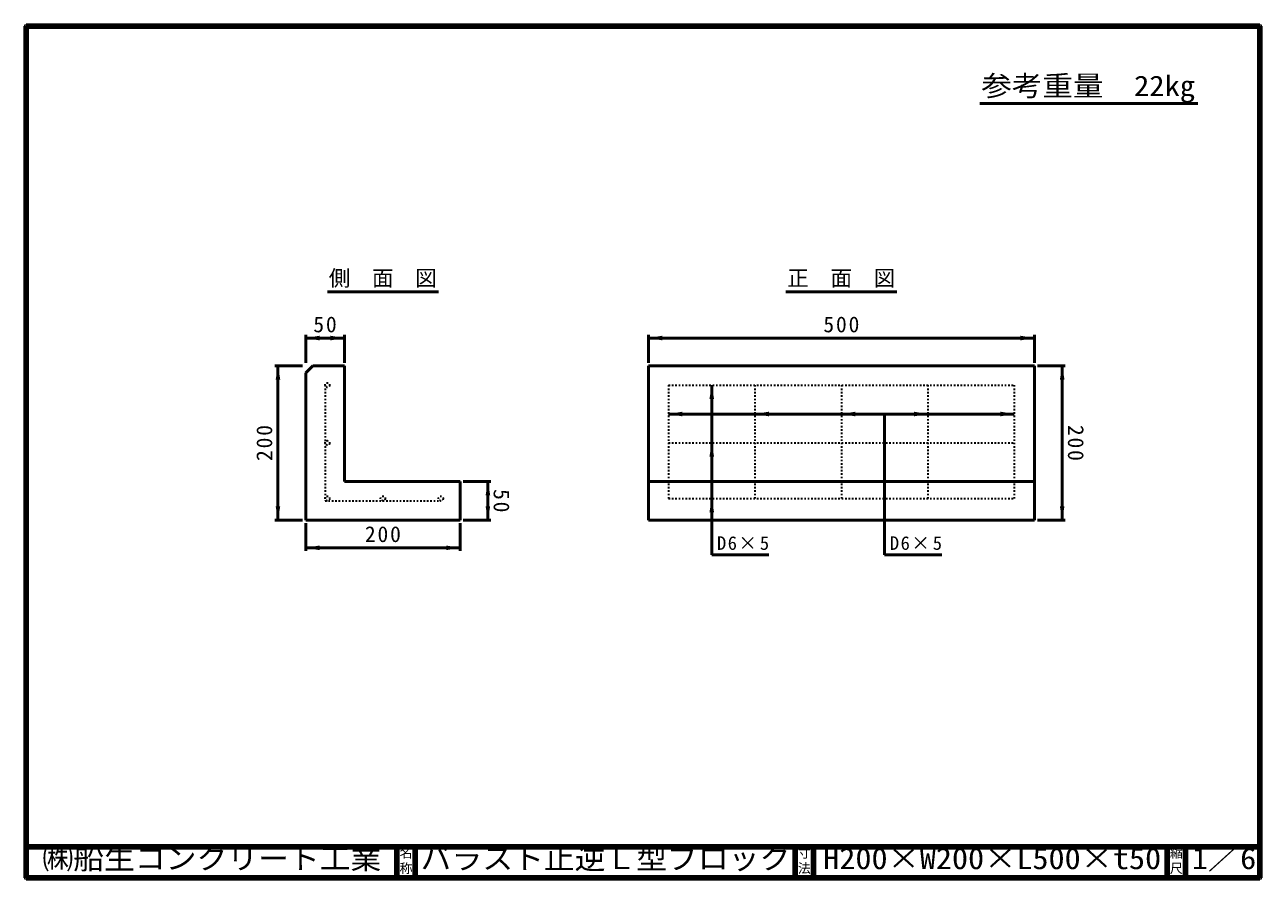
# Model space of a CAD drawing. Units: millimetres, scale not verified, with parts at other scales. Extents: x 100 to 4105, y 100 to 2870.
import ezdxf
from ezdxf.enums import TextEntityAlignment as Align

# ---------------------------------------------------------------- set-up
doc = ezdxf.new("R2010")
doc.units = ezdxf.units.MM
doc.header["$LTSCALE"] = 5
doc.linetypes.add('USER1', pattern=[2.2, 1, -1.2])
doc.layers.add('V-nasSTD', color=7, linetype='Continuous', lineweight=50)
doc.styles.add('ＭＳ ゴシック', font='')
doc.styles.get('ＭＳ ゴシック').set_extended_font_data('MS Gothic')

msp = doc.modelspace()

# ---------------------------------------------------------------- hatches: boundary and pattern name
at = {"layer": 'V-nasSTD'}
for points in [[(1055.155, 1861.86), (1010.155, 1854.36), (1055.155, 1846.86)], [(1090.155, 1846.86), (1135.155, 1854.36), (1090.155, 1861.86)], [(2165.155, 1861.86), (2120.155, 1854.36), (2165.155, 1846.86)], [(3325.155, 1846.86), (3370.155, 1854.36), (3325.155, 1861.86)], [(927.655, 1719.36), (920.155, 1764.36), (912.655, 1719.36)], [(3467.655, 1719.36), (3460.155, 1764.36), (3452.655, 1719.36)], [(2332.655, 1656.86), (2325.155, 1701.86), (2317.655, 1656.86)], [(2230.155, 1615.61), (2185.155, 1608.11), (2230.155, 1600.61)], [(2510.155, 1615.61), (2465.155, 1608.11), (2510.155, 1600.61)], [(2790.155, 1615.61), (2745.155, 1608.11), (2790.155, 1600.61)], [(2980.155, 1600.61), (3025.155, 1608.11), (2980.155, 1615.61)], [(3260.155, 1600.61), (3305.155, 1608.11), (3260.155, 1615.61)], [(2332.655, 1469.36), (2325.155, 1514.36), (2317.655, 1469.36)], [(1607.655, 1344.36), (1600.155, 1389.36), (1592.655, 1344.36)], [(2332.655, 1289.36), (2325.155, 1334.36), (2317.655, 1289.36)], [(912.655, 1309.36), (920.155, 1264.36), (927.655, 1309.36)], [(1592.655, 1309.36), (1600.155, 1264.36), (1607.655, 1309.36)], [(3452.655, 1309.36), (3460.155, 1264.36), (3467.655, 1309.36)], [(1055.155, 1181.86), (1010.155, 1174.36), (1055.155, 1166.86)], [(1465.155, 1166.86), (1510.155, 1174.36), (1465.155, 1181.86)]]:
    msp.add_hatch(color=256, dxfattribs=at).paths.add_polyline_path(points)

# ---------------------------------------------------------------- linework, layer by layer
at = {"layer": 'V-nasSTD', "lineweight": 100}
for p, q in [((105, 2865), (105, 105)), ((4100, 2865), (105, 2865)), ((4100, 105), (4100, 2865)), ((105, 205), (4100, 205)), ((1305, 205), (1305, 105)), ((1365, 205), (1365, 105)), ((2595, 205), (2595, 105)), ((2655, 205), (2655, 105)), ((3800, 205), (3800, 105)), ((3860, 205), (3860, 105)), ((105, 105), (4100, 105))]:
    msp.add_line(p, q, dxfattribs=at)
at = {"layer": 'V-nasSTD'}
for p, q in [((3194, 2615), (3900, 2615)), ((1080.655, 2004.36), (1439.655, 2004.36)), ((2565.655, 2004.36), (2924.655, 2004.36)), ((1010.155, 1864.36), (1010.155, 1774.36)), ((1135.155, 1854.36), (1010.155, 1854.36)), ((1135.155, 1864.36), (1135.155, 1774.36)), ((2120.155, 1864.36), (2120.155, 1774.36)), ((3370.155, 1854.36), (2120.155, 1854.36)), ((3370.155, 1864.36), (3370.155, 1774.36)), ((910.155, 1764.36), (1000.155, 1764.36)), ((920.155, 1764.36), (920.155, 1264.36)), ((1032.655, 1764.36), (1010.155, 1741.86)), ((1135.155, 1764.36), (1032.655, 1764.36)), ((1135.155, 1764.36), (1135.155, 1389.36)), ((2120.155, 1764.36), (2120.155, 1264.36)), ((3370.155, 1764.36), (2120.155, 1764.36)), ((3370.155, 1264.36), (3370.155, 1764.36)), ((3380.155, 1764.36), (3470.155, 1764.36)), ((3460.155, 1764.36), (3460.155, 1264.36)), ((1010.155, 1741.86), (1010.155, 1264.36)), ((2325.155, 1701.86), (2325.155, 1151.86)), ((2185.155, 1608.11), (3305.155, 1608.11)), ((2885.155, 1608.11), (2885.155, 1151.86)), ((1135.155, 1389.36), (1510.155, 1389.36)), ((1510.155, 1264.36), (1510.155, 1389.36)), ((1520.155, 1389.36), (1610.155, 1389.36)), ((1600.155, 1389.36), (1600.155, 1264.36)), ((2120.155, 1389.36), (3370.155, 1389.36)), ((910.155, 1264.36), (1000.155, 1264.36)), ((1010.155, 1264.36), (1510.155, 1264.36)), ((1010.155, 1254.36), (1010.155, 1164.36)), ((1510.155, 1254.36), (1510.155, 1164.36)), ((1520.155, 1264.36), (1610.155, 1264.36)), ((2120.155, 1264.36), (3370.155, 1264.36)), ((3380.155, 1264.36), (3470.155, 1264.36)), ((1510.155, 1174.36), (1010.155, 1174.36)), ((2325.155, 1151.86), (2510.155, 1151.86)), ((2885.155, 1151.86), (3070.155, 1151.86))]:
    msp.add_line(p, q, dxfattribs=at)
at = {"layer": 'V-nasSTD', "linetype": 'USER1', "lineweight": 35}
for p, q in [((1072.655, 1701.86), (1072.655, 1326.86)), ((2185.155, 1701.86), (2185.155, 1334.36)), ((2185.155, 1701.86), (3305.155, 1701.86)), ((2465.155, 1701.86), (2465.155, 1334.36)), ((2745.155, 1701.86), (2745.155, 1334.36)), ((3025.155, 1701.86), (3025.155, 1334.36)), ((3305.155, 1701.86), (3305.155, 1334.36)), ((2185.155, 1514.36), (3305.155, 1514.36)), ((1072.655, 1326.86), (1447.655, 1326.86)), ((2185.155, 1334.36), (3305.155, 1334.36))]:
    msp.add_line(p, q, dxfattribs=at)
at = {"layer": 'V-nasSTD', "lineweight": 13}
msp.add_lwpolyline([(100, 100), (100, 2870), (4105, 2870), (4105, 100)], close=True, dxfattribs=at)
at = {"layer": 'V-nasSTD', "linetype": 'USER1', "lineweight": 35}
for centre in [(1080.155, 1701.86), (1080.155, 1514.36), (1080.155, 1334.36), (1260.155, 1334.36), (1447.655, 1334.36)]:
    msp.add_circle(centre, 7.5, dxfattribs=at)

# ---------------------------------------------------------------- texts
at = {"layer": 'V-nasSTD', "style": 'ＭＳ ゴシック'}
for s, height, width, p in [('参考重量\u300022kg', 65.98, 1.1, (3198, 2705)), ('㈱船生コンクリート工業', 69.65, 1.05, (157.5, 202.55)), ('バラスト止逆Ｌ型ブロック', 69.65, 1.05, (1382.5, 202.47)), ('H200×W200×L500×t50', 69.65, 1.1, (2686.25, 202.508)), ('1／6', 69.65, 1.1, (3880, 202.582))]:
    msp.add_text(s, height=height, dxfattribs=dict(at, width=width)).set_placement(p, align=Align.TOP_LEFT)
for s, height, p in [('側\u3000面\u3000図', 51.32, (1084.655, 2074.36)), ('正\u3000面\u3000図', 51.32, (2569.655, 2074.36)), ('名', 30.79, (1313.982, 200.999)), ('寸', 30.79, (2603.982, 200.999)), ('縮', 30.79, (3808.982, 200.999)), ('称', 30.79, (1313.976, 151.01)), ('法', 30.79, (2603.976, 151.01)), ('尺', 30.79, (3808.976, 151.01))]:
    msp.add_text(s, height=height, dxfattribs=at).set_placement(p, align=Align.TOP_LEFT)
at = {"layer": 'V-nasSTD', "attachment_point": 1, "style": 'ＭＳ ゴシック'}
for s, insert, char_height in [('\\T1.17;50', (1034.655, 1924.36), 51.32), ('\\T1.17;500', (2686.655, 1924.36), 51.32), ('\\T1.17;200', (1201.655, 1244.36), 51.32), ('\\T1.16;D6×5', (2342.155, 1211.86), 43.99), ('\\T1.16;D6×5', (2902.155, 1211.86), 43.99)]:
    msp.add_mtext(s, dxfattribs=dict(at, insert=insert, char_height=char_height))
at = {"layer": 'V-nasSTD', "char_height": 51.32, "attachment_point": 1, "style": 'ＭＳ ゴシック'}
for s, insert, rotation in [('\\T1.17;200', (850.155, 1455.86), 90), ('\\T1.17;200', (3530.155, 1572.86), 270), ('\\T1.17;50', (1670.155, 1364.86), 270)]:
    msp.add_mtext(s, dxfattribs=dict(at, insert=insert, rotation=rotation))

doc.saveas('drawing.dxf')
